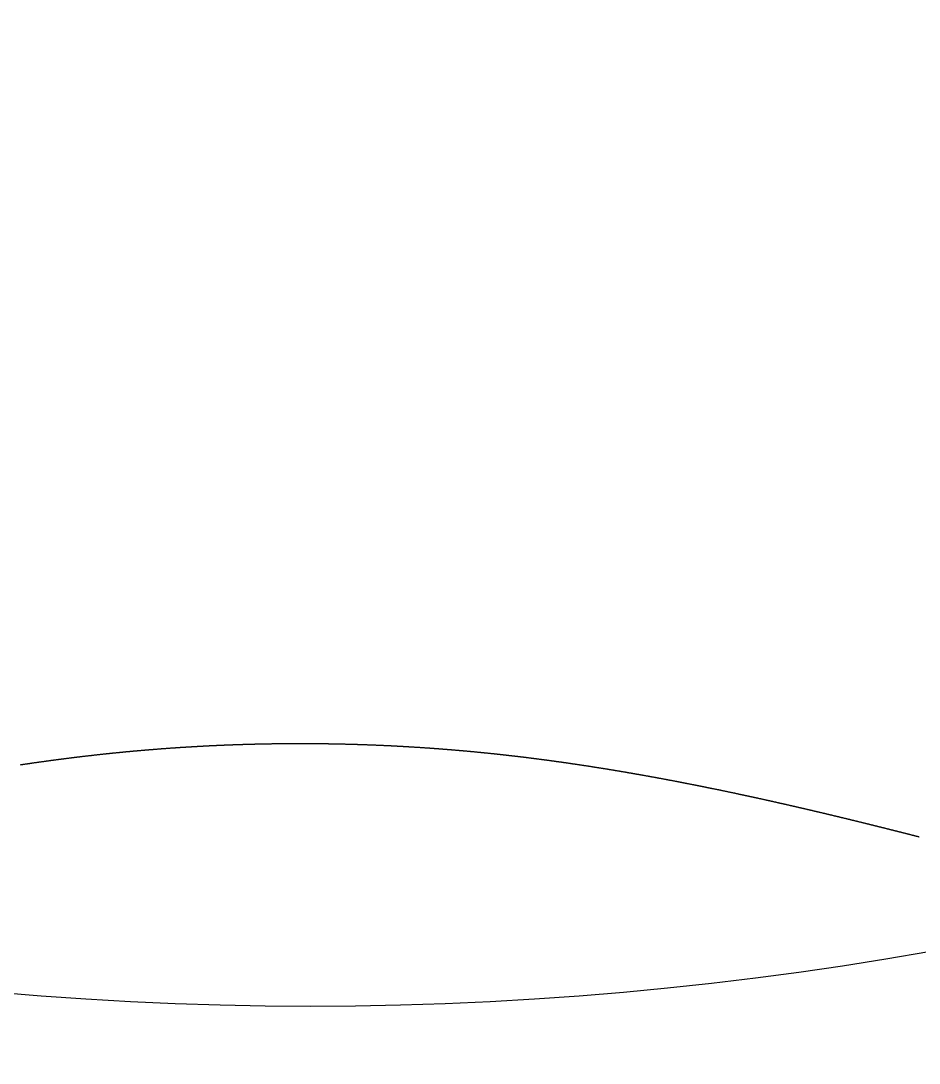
# Model space of a CAD drawing. Header units: millimetres. Extents: x 88 to 97873, y 32 to 55088.
# Drawn here: x 48349.36 to 48352.294, y 4949.045 to 4952.45 of the extents above; entities that cross this region are included whole.
import ezdxf

# ---------------------------------------------------------------- set-up
doc = ezdxf.new("R2010")
doc.units = ezdxf.units.MM
doc.header["$LTSCALE"] = 0.3

msp = doc.modelspace()

# ---------------------------------------------------------------- linework, layer by layer
msp.add_lwpolyline([(48349.3592, 4950.0201), (48349.3606, 4950.0203), (48349.362, 4950.0205), (48349.3634, 4950.0207), (48349.3648, 4950.0209), (48349.3662, 4950.0211), (48349.3676, 4950.0213), (48349.369, 4950.0215), (48349.3704, 4950.0217), (48349.3719, 4950.022), (48349.3733, 4950.0222), (48349.3747, 4950.0224), (48349.3761, 4950.0226), (48349.3775, 4950.0228), (48349.3789, 4950.023), (48349.3803, 4950.0232), (48349.3817, 4950.0234), (48349.3831, 4950.0236), (48349.3845, 4950.0238), (48349.3859, 4950.024), (48349.3873, 4950.0242), (48349.3887, 4950.0244), (48349.3901, 4950.0246), (48349.3915, 4950.0248), (48349.3929, 4950.025), (48349.3944, 4950.0253), (48349.3958, 4950.0255), (48349.3972, 4950.0257), (48349.3986, 4950.0259), (48349.4, 4950.0261), (48349.4014, 4950.0263), (48349.4028, 4950.0265), (48349.4042, 4950.0267), (48349.4056, 4950.0269), (48349.407, 4950.0271), (48349.4084, 4950.0273), (48349.4098, 4950.0275), (48349.4112, 4950.0277), (48349.4126, 4950.0279), (48349.414, 4950.0281), (48349.4155, 4950.0283), (48349.4169, 4950.0285), (48349.4183, 4950.0287), (48349.4197, 4950.0289), (48349.4211, 4950.0291), (48349.4225, 4950.0293), (48349.4239, 4950.0295), (48349.4253, 4950.0297), (48349.4267, 4950.0299), (48349.4281, 4950.0301), (48349.4295, 4950.0303), (48349.4309, 4950.0305), (48349.4323, 4950.0307), (48349.4338, 4950.0308), (48349.4352, 4950.031), (48349.4366, 4950.0312), (48349.438, 4950.0314), (48349.4394, 4950.0316), (48349.4408, 4950.0318), (48349.4422, 4950.032), (48349.4436, 4950.0322), (48349.445, 4950.0324), (48349.4464, 4950.0326), (48349.4478, 4950.0328), (48349.4492, 4950.033), (48349.4506, 4950.0332), (48349.4521, 4950.0334), (48349.4535, 4950.0336), (48349.4549, 4950.0337), (48349.4563, 4950.0339), (48349.4577, 4950.0341), (48349.4591, 4950.0343), (48349.4605, 4950.0345), (48349.4619, 4950.0347), (48349.4633, 4950.0349), (48349.4647, 4950.0351), (48349.4661, 4950.0353), (48349.4675, 4950.0355), (48349.4689, 4950.0356), (48349.4704, 4950.0358), (48349.4718, 4950.036), (48349.4732, 4950.0362), (48349.4746, 4950.0364), (48349.476, 4950.0366), (48349.4774, 4950.0368), (48349.4788, 4950.037), (48349.4802, 4950.0371), (48349.4816, 4950.0373), (48349.483, 4950.0375), (48349.4844, 4950.0377), (48349.4858, 4950.0379), (48349.4873, 4950.0381), (48349.4887, 4950.0382), (48349.4901, 4950.0384), (48349.4915, 4950.0386), (48349.4929, 4950.0388), (48349.4943, 4950.039), (48349.4957, 4950.0392), (48349.4971, 4950.0393), (48349.4985, 4950.0395), (48349.4999, 4950.0397), (48349.5013, 4950.0399), (48349.5027, 4950.0401), (48349.5042, 4950.0402), (48349.5056, 4950.0404), (48349.507, 4950.0406), (48349.5084, 4950.0408), (48349.5098, 4950.041), (48349.5112, 4950.0411), (48349.5126, 4950.0413), (48349.514, 4950.0415), (48349.5154, 4950.0417), (48349.5168, 4950.0419), (48349.5182, 4950.042), (48349.5196, 4950.0422), (48349.5211, 4950.0424), (48349.5225, 4950.0426), (48349.5239, 4950.0427), (48349.5253, 4950.0429), (48349.5267, 4950.0431), (48349.5281, 4950.0433), (48349.5295, 4950.0434), (48349.5309, 4950.0436), (48349.5323, 4950.0438), (48349.5337, 4950.044), (48349.5351, 4950.0441), (48349.5365, 4950.0443), (48349.538, 4950.0445), (48349.5394, 4950.0447), (48349.5408, 4950.0448), (48349.5422, 4950.045), (48349.5436, 4950.0452), (48349.545, 4950.0453), (48349.5464, 4950.0455), (48349.5478, 4950.0457), (48349.5492, 4950.0459), (48349.5506, 4950.046), (48349.552, 4950.0462), (48349.5534, 4950.0464), (48349.5549, 4950.0465), (48349.5563, 4950.0467), (48349.5577, 4950.0469), (48349.5591, 4950.047), (48349.5605, 4950.0472), (48349.5619, 4950.0474), (48349.5633, 4950.0475), (48349.5647, 4950.0477), (48349.5661, 4950.0479), (48349.5675, 4950.048), (48349.5689, 4950.0482), (48349.5704, 4950.0484), (48349.5718, 4950.0485), (48349.5732, 4950.0487), (48349.5746, 4950.0489), (48349.576, 4950.049), (48349.5774, 4950.0492), (48349.5788, 4950.0494), (48349.5802, 4950.0495), (48349.5816, 4950.0497), (48349.583, 4950.0498), (48349.5844, 4950.05), (48349.5858, 4950.0502), (48349.5873, 4950.0503), (48349.5887, 4950.0505), (48349.5901, 4950.0506), (48349.5915, 4950.0508), (48349.5929, 4950.051), (48349.5943, 4950.0511), (48349.5957, 4950.0513), (48349.5971, 4950.0514), (48349.5985, 4950.0516), (48349.5999, 4950.0518), (48349.6013, 4950.0519), (48349.6028, 4950.0521), (48349.6042, 4950.0522), (48349.6056, 4950.0524), (48349.607, 4950.0525), (48349.6084, 4950.0527), (48349.6098, 4950.0529), (48349.6112, 4950.053), (48349.6126, 4950.0532), (48349.614, 4950.0533), (48349.6154, 4950.0535), (48349.6168, 4950.0536), (48349.6182, 4950.0538), (48349.6197, 4950.0539), (48349.6211, 4950.0541), (48349.6225, 4950.0542), (48349.6239, 4950.0544), (48349.6253, 4950.0546), (48349.6267, 4950.0547), (48349.6281, 4950.0549), (48349.6295, 4950.055), (48349.6309, 4950.0552), (48349.6323, 4950.0553), (48349.6337, 4950.0555), (48349.6352, 4950.0556), (48349.6366, 4950.0558), (48349.638, 4950.0559), (48349.6394, 4950.0561), (48349.6408, 4950.0562), (48349.6422, 4950.0564), (48349.6436, 4950.0565), (48349.645, 4950.0567), (48349.6464, 4950.0568), (48349.6478, 4950.0569), (48349.6492, 4950.0571), (48349.6506, 4950.0572), (48349.6521, 4950.0574), (48349.6535, 4950.0575), (48349.6549, 4950.0577), (48349.6563, 4950.0578), (48349.6577, 4950.058), (48349.6591, 4950.0581), (48349.6605, 4950.0583), (48349.6619, 4950.0584), (48349.6633, 4950.0585), (48349.6647, 4950.0587), (48349.6661, 4950.0588), (48349.6676, 4950.059), (48349.669, 4950.0591), (48349.6704, 4950.0593), (48349.6718, 4950.0594), (48349.6732, 4950.0595), (48349.6746, 4950.0597), (48349.676, 4950.0598), (48349.6774, 4950.06), (48349.6788, 4950.0601), (48349.6802, 4950.0602), (48349.6816, 4950.0604), (48349.683, 4950.0605), (48349.6845, 4950.0607), (48349.6859, 4950.0608), (48349.6873, 4950.0609), (48349.6887, 4950.0611), (48349.6901, 4950.0612), (48349.6915, 4950.0613), (48349.6929, 4950.0615), (48349.6943, 4950.0616), (48349.6957, 4950.0617), (48349.6971, 4950.0619), (48349.6985, 4950.062), (48349.6999, 4950.0622), (48349.7014, 4950.0623), (48349.7028, 4950.0624), (48349.7042, 4950.0626), (48349.7056, 4950.0627), (48349.707, 4950.0628), (48349.7084, 4950.063), (48349.7098, 4950.0631), (48349.7112, 4950.0632), (48349.7126, 4950.0633), (48349.714, 4950.0635), (48349.7154, 4950.0636), (48349.7169, 4950.0637), (48349.7183, 4950.0639), (48349.7197, 4950.064), (48349.7211, 4950.0641), (48349.7225, 4950.0643), (48349.7239, 4950.0644), (48349.7253, 4950.0645), (48349.7267, 4950.0646), (48349.7281, 4950.0648), (48349.7295, 4950.0649), (48349.7309, 4950.065), (48349.7323, 4950.0652), (48349.7338, 4950.0653), (48349.7352, 4950.0654), (48349.7366, 4950.0655), (48349.738, 4950.0657), (48349.7394, 4950.0658), (48349.7408, 4950.0659), (48349.7422, 4950.066), (48349.7436, 4950.0662), (48349.745, 4950.0663), (48349.7464, 4950.0664), (48349.7478, 4950.0665), (48349.7493, 4950.0667), (48349.7507, 4950.0668), (48349.7521, 4950.0669), (48349.7535, 4950.067), (48349.7549, 4950.0671), (48349.7563, 4950.0673), (48349.7577, 4950.0674), (48349.7591, 4950.0675), (48349.7605, 4950.0676), (48349.7619, 4950.0678), (48349.7633, 4950.0679), (48349.7647, 4950.068), (48349.7662, 4950.0681), (48349.7676, 4950.0682), (48349.769, 4950.0683), (48349.7704, 4950.0685), (48349.7718, 4950.0686), (48349.7732, 4950.0687), (48349.7746, 4950.0688), (48349.776, 4950.0689), (48349.7774, 4950.0691), (48349.7788, 4950.0692), (48349.7802, 4950.0693), (48349.7817, 4950.0694), (48349.7831, 4950.0695), (48349.7845, 4950.0696), (48349.7859, 4950.0697), (48349.7873, 4950.0699), (48349.7887, 4950.07), (48349.7901, 4950.0701), (48349.7915, 4950.0702), (48349.7929, 4950.0703), (48349.7943, 4950.0704), (48349.7957, 4950.0705), (48349.7971, 4950.0706), (48349.7986, 4950.0708), (48349.8, 4950.0709), (48349.8014, 4950.071), (48349.8028, 4950.0711), (48349.8042, 4950.0712), (48349.8056, 4950.0713), (48349.807, 4950.0714), (48349.8084, 4950.0715), (48349.8098, 4950.0716), (48349.8112, 4950.0717), (48349.8126, 4950.0719), (48349.8141, 4950.072), (48349.8155, 4950.0721), (48349.8169, 4950.0722), (48349.8183, 4950.0723), (48349.8197, 4950.0724), (48349.8211, 4950.0725), (48349.8225, 4950.0726), (48349.8239, 4950.0727), (48349.8253, 4950.0728), (48349.8267, 4950.0729), (48349.8281, 4950.073), (48349.8295, 4950.0731), (48349.831, 4950.0732), (48349.8324, 4950.0733), (48349.8338, 4950.0734), (48349.8352, 4950.0735), (48349.8366, 4950.0736), (48349.838, 4950.0737), (48349.8394, 4950.0738), (48349.8408, 4950.074), (48349.8422, 4950.0741), (48349.8436, 4950.0742), (48349.845, 4950.0743), (48349.8465, 4950.0744), (48349.8479, 4950.0745), (48349.8493, 4950.0746), (48349.8507, 4950.0747), (48349.8521, 4950.0748), (48349.8535, 4950.0749), (48349.8549, 4950.0749), (48349.8563, 4950.075), (48349.8577, 4950.0751), (48349.8591, 4950.0752), (48349.8605, 4950.0753), (48349.8619, 4950.0754), (48349.8634, 4950.0755), (48349.8648, 4950.0756), (48349.8662, 4950.0757), (48349.8676, 4950.0758), (48349.869, 4950.0759), (48349.8704, 4950.076), (48349.8718, 4950.0761), (48349.8732, 4950.0762), (48349.8746, 4950.0763), (48349.876, 4950.0764), (48349.8774, 4950.0765), (48349.8788, 4950.0766), (48349.8803, 4950.0767), (48349.8817, 4950.0768), (48349.8831, 4950.0768), (48349.8845, 4950.0769), (48349.8859, 4950.077), (48349.8873, 4950.0771), (48349.8887, 4950.0772), (48349.8901, 4950.0773), (48349.8915, 4950.0774), (48349.8929, 4950.0775), (48349.8943, 4950.0776), (48349.8958, 4950.0777), (48349.8972, 4950.0777), (48349.8986, 4950.0778), (48349.9, 4950.0779), (48349.9014, 4950.078), (48349.9028, 4950.0781), (48349.9042, 4950.0782), (48349.9056, 4950.0783), (48349.907, 4950.0784), (48349.9084, 4950.0784), (48349.9098, 4950.0785), (48349.9112, 4950.0786), (48349.9127, 4950.0787), (48349.9141, 4950.0788), (48349.9155, 4950.0789), (48349.9169, 4950.0789), (48349.9183, 4950.079), (48349.9197, 4950.0791), (48349.9211, 4950.0792), (48349.9225, 4950.0793), (48349.9239, 4950.0794), (48349.9253, 4950.0794), (48349.9267, 4950.0795), (48349.9282, 4950.0796), (48349.9296, 4950.0797), (48349.931, 4950.0798), (48349.9324, 4950.0798), (48349.9338, 4950.0799), (48349.9352, 4950.08), (48349.9366, 4950.0801), (48349.938, 4950.0802), (48349.9394, 4950.0802), (48349.9408, 4950.0803), (48349.9422, 4950.0804), (48349.9436, 4950.0805), (48349.9451, 4950.0805), (48349.9465, 4950.0806), (48349.9479, 4950.0807), (48349.9493, 4950.0808), (48349.9507, 4950.0809), (48349.9521, 4950.0809), (48349.9535, 4950.081), (48349.9549, 4950.0811), (48349.9563, 4950.0812), (48349.9577, 4950.0812), (48349.9591, 4950.0813), (48349.9606, 4950.0814), (48349.962, 4950.0814), (48349.9634, 4950.0815), (48349.9648, 4950.0816), (48349.9662, 4950.0817), (48349.9676, 4950.0817), (48349.969, 4950.0818), (48349.9704, 4950.0819), (48349.9718, 4950.082), (48349.9732, 4950.082), (48349.9746, 4950.0821), (48349.976, 4950.0822), (48349.9775, 4950.0822), (48349.9789, 4950.0823), (48349.9803, 4950.0824), (48349.9817, 4950.0824), (48349.9831, 4950.0825), (48349.9845, 4950.0826), (48349.9859, 4950.0826), (48349.9873, 4950.0827), (48349.9887, 4950.0828), (48349.9901, 4950.0828), (48349.9915, 4950.0829), (48349.993, 4950.083), (48349.9944, 4950.083), (48349.9958, 4950.0831), (48349.9972, 4950.0832), (48349.9986, 4950.0832), (48350, 4950.0833), (48350.0014, 4950.0834), (48350.0028, 4950.0834), (48350.0042, 4950.0835), (48350.0056, 4950.0835), (48350.007, 4950.0836), (48350.0084, 4950.0837), (48350.0099, 4950.0837), (48350.0113, 4950.0838), (48350.0127, 4950.0839), (48350.0141, 4950.0839), (48350.0155, 4950.084), (48350.0169, 4950.084), (48350.0183, 4950.0841), (48350.0197, 4950.0842), (48350.0211, 4950.0842), (48350.0225, 4950.0843), (48350.0239, 4950.0843), (48350.0254, 4950.0844), (48350.0268, 4950.0845), (48350.0282, 4950.0845), (48350.0296, 4950.0846), (48350.031, 4950.0846), (48350.0324, 4950.0847), (48350.0338, 4950.0847), (48350.0352, 4950.0848), (48350.0366, 4950.0848), (48350.038, 4950.0849), (48350.0394, 4950.085), (48350.0408, 4950.085), (48350.0423, 4950.0851), (48350.0437, 4950.0851), (48350.0451, 4950.0852), (48350.0465, 4950.0852), (48350.0479, 4950.0853), (48350.0493, 4950.0853), (48350.0507, 4950.0854), (48350.0521, 4950.0854), (48350.0535, 4950.0855), (48350.0549, 4950.0855), (48350.0563, 4950.0856), (48350.0577, 4950.0856), (48350.0592, 4950.0857), (48350.0606, 4950.0857), (48350.062, 4950.0858), (48350.0634, 4950.0858), (48350.0648, 4950.0859), (48350.0662, 4950.0859), (48350.0676, 4950.086), (48350.069, 4950.086), (48350.0704, 4950.0861), (48350.0718, 4950.0861), (48350.0732, 4950.0862), (48350.0747, 4950.0862), (48350.0761, 4950.0863), (48350.0775, 4950.0863), (48350.0789, 4950.0864), (48350.0803, 4950.0864), (48350.0817, 4950.0864), (48350.0831, 4950.0865), (48350.0845, 4950.0865), (48350.0859, 4950.0866), (48350.0873, 4950.0866), (48350.0887, 4950.0867), (48350.0901, 4950.0867), (48350.0916, 4950.0868), (48350.093, 4950.0868), (48350.0944, 4950.0868), (48350.0958, 4950.0869), (48350.0972, 4950.0869), (48350.0986, 4950.087), (48350.1, 4950.087), (48350.1014, 4950.087), (48350.1028, 4950.0871), (48350.1042, 4950.0871), (48350.1056, 4950.0872), (48350.1071, 4950.0872), (48350.1085, 4950.0872), (48350.1099, 4950.0873), (48350.1113, 4950.0873), (48350.1127, 4950.0874), (48350.1141, 4950.0874), (48350.1155, 4950.0874), (48350.1169, 4950.0875), (48350.1183, 4950.0875), (48350.1197, 4950.0875), (48350.1211, 4950.0876), (48350.1225, 4950.0876), (48350.124, 4950.0876), (48350.1254, 4950.0877), (48350.1268, 4950.0877), (48350.1282, 4950.0877), (48350.1296, 4950.0878), (48350.131, 4950.0878), (48350.1324, 4950.0878), (48350.1338, 4950.0879), (48350.1352, 4950.0879), (48350.1366, 4950.0879), (48350.138, 4950.088), (48350.1395, 4950.088), (48350.1409, 4950.088), (48350.1423, 4950.0881), (48350.1437, 4950.0881), (48350.1451, 4950.0881), (48350.1465, 4950.0882), (48350.1479, 4950.0882), (48350.1493, 4950.0882), (48350.1507, 4950.0882), (48350.1521, 4950.0883), (48350.1535, 4950.0883), (48350.1549, 4950.0883), (48350.1564, 4950.0884), (48350.1578, 4950.0884), (48350.1592, 4950.0884), (48350.1606, 4950.0884), (48350.162, 4950.0885), (48350.1634, 4950.0885), (48350.1648, 4950.0885), (48350.1662, 4950.0885), (48350.1676, 4950.0886), (48350.169, 4950.0886), (48350.1704, 4950.0886), (48350.1719, 4950.0886), (48350.1733, 4950.0887), (48350.1747, 4950.0887), (48350.1761, 4950.0887), (48350.1775, 4950.0887), (48350.1789, 4950.0887), (48350.1803, 4950.0888), (48350.1817, 4950.0888), (48350.1831, 4950.0888), (48350.1845, 4950.0888), (48350.1859, 4950.0889), (48350.1873, 4950.0889), (48350.1888, 4950.0889), (48350.1902, 4950.0889), (48350.1916, 4950.0889), (48350.193, 4950.0889), (48350.1944, 4950.089), (48350.1958, 4950.089), (48350.1972, 4950.089), (48350.1986, 4950.089), (48350.2, 4950.089), (48350.2014, 4950.0891), (48350.2028, 4950.0891), (48350.2042, 4950.0891), (48350.2057, 4950.0891), (48350.2071, 4950.0891), (48350.2085, 4950.0891), (48350.2099, 4950.0891), (48350.2113, 4950.0892), (48350.2127, 4950.0892), (48350.2141, 4950.0892), (48350.2155, 4950.0892), (48350.2169, 4950.0892), (48350.2183, 4950.0892), (48350.2197, 4950.0892), (48350.2212, 4950.0893), (48350.2226, 4950.0893), (48350.224, 4950.0893), (48350.2254, 4950.0893), (48350.2268, 4950.0893), (48350.2282, 4950.0893), (48350.2296, 4950.0893), (48350.231, 4950.0893), (48350.2324, 4950.0893), (48350.2338, 4950.0893), (48350.2352, 4950.0894), (48350.2366, 4950.0894), (48350.2381, 4950.0894), (48350.2395, 4950.0894), (48350.2409, 4950.0894), (48350.2423, 4950.0894), (48350.2437, 4950.0894), (48350.2451, 4950.0894), (48350.2465, 4950.0894), (48350.2479, 4950.0894), (48350.2493, 4950.0894), (48350.2507, 4950.0894), (48350.2521, 4950.0894), (48350.2536, 4950.0894), (48350.255, 4950.0894), (48350.2564, 4950.0894), (48350.2578, 4950.0895), (48350.2592, 4950.0895), (48350.2606, 4950.0895), (48350.262, 4950.0895), (48350.2634, 4950.0895), (48350.2648, 4950.0895), (48350.2662, 4950.0895), (48350.2676, 4950.0895), (48350.269, 4950.0895), (48350.2705, 4950.0895), (48350.2719, 4950.0895), (48350.2733, 4950.0895), (48350.2747, 4950.0895), (48350.2761, 4950.0895), (48350.2775, 4950.0895), (48350.2789, 4950.0895), (48350.2803, 4950.0895), (48350.2817, 4950.0895), (48350.2831, 4950.0895), (48350.2845, 4950.0895), (48350.286, 4950.0895), (48350.2874, 4950.0894), (48350.2888, 4950.0894), (48350.2902, 4950.0894), (48350.2916, 4950.0894), (48350.293, 4950.0894), (48350.2944, 4950.0894), (48350.2958, 4950.0894), (48350.2972, 4950.0894), (48350.2986, 4950.0894), (48350.3, 4950.0894), (48350.3014, 4950.0894), (48350.3029, 4950.0894), (48350.3043, 4950.0894), (48350.3057, 4950.0894), (48350.3071, 4950.0894), (48350.3085, 4950.0894), (48350.3099, 4950.0893), (48350.3113, 4950.0893), (48350.3127, 4950.0893), (48350.3141, 4950.0893), (48350.3155, 4950.0893), (48350.3169, 4950.0893), (48350.3184, 4950.0893), (48350.3198, 4950.0893), (48350.3212, 4950.0893), (48350.3226, 4950.0893), (48350.324, 4950.0892), (48350.3254, 4950.0892), (48350.3268, 4950.0892), (48350.3282, 4950.0892), (48350.3296, 4950.0892), (48350.331, 4950.0892), (48350.3324, 4950.0892), (48350.3338, 4950.0891), (48350.3353, 4950.0891), (48350.3367, 4950.0891), (48350.3381, 4950.0891), (48350.3395, 4950.0891), (48350.3409, 4950.0891), (48350.3423, 4950.0891), (48350.3437, 4950.089), (48350.3451, 4950.089), (48350.3465, 4950.089), (48350.3479, 4950.089), (48350.3493, 4950.089), (48350.3508, 4950.0889), (48350.3522, 4950.0889), (48350.3536, 4950.0889), (48350.355, 4950.0889), (48350.3564, 4950.0889), (48350.3578, 4950.0889), (48350.3592, 4950.0888), (48350.3606, 4950.0888), (48350.362, 4950.0888), (48350.3634, 4950.0888), (48350.3648, 4950.0887), (48350.3662, 4950.0887), (48350.3677, 4950.0887), (48350.3691, 4950.0887), (48350.3705, 4950.0887), (48350.3719, 4950.0886), (48350.3733, 4950.0886), (48350.3747, 4950.0886), (48350.3761, 4950.0886), (48350.3775, 4950.0885), (48350.3789, 4950.0885), (48350.3803, 4950.0885), (48350.3817, 4950.0885), (48350.3831, 4950.0884), (48350.3846, 4950.0884), (48350.386, 4950.0884), (48350.3874, 4950.0884), (48350.3888, 4950.0883), (48350.3902, 4950.0883), (48350.3916, 4950.0883), (48350.393, 4950.0882), (48350.3944, 4950.0882), (48350.3958, 4950.0882), (48350.3972, 4950.0882), (48350.3986, 4950.0881), (48350.4001, 4950.0881), (48350.4015, 4950.0881), (48350.4029, 4950.088), (48350.4043, 4950.088), (48350.4057, 4950.088), (48350.4071, 4950.0879), (48350.4085, 4950.0879), (48350.4099, 4950.0879), (48350.4113, 4950.0878), (48350.4127, 4950.0878), (48350.4141, 4950.0878), (48350.4155, 4950.0877), (48350.417, 4950.0877), (48350.4184, 4950.0877), (48350.4198, 4950.0876), (48350.4212, 4950.0876), (48350.4226, 4950.0876), (48350.424, 4950.0875), (48350.4254, 4950.0875), (48350.4268, 4950.0875), (48350.4282, 4950.0874), (48350.4296, 4950.0874), (48350.431, 4950.0874), (48350.4325, 4950.0873), (48350.4339, 4950.0873), (48350.4353, 4950.0872), (48350.4367, 4950.0872), (48350.4381, 4950.0872), (48350.4395, 4950.0871), (48350.4409, 4950.0871), (48350.4423, 4950.087), (48350.4437, 4950.087), (48350.4451, 4950.087), (48350.4465, 4950.0869), (48350.4479, 4950.0869), (48350.4494, 4950.0868), (48350.4508, 4950.0868), (48350.4522, 4950.0868), (48350.4536, 4950.0867), (48350.455, 4950.0867), (48350.4564, 4950.0866), (48350.4578, 4950.0866), (48350.4592, 4950.0865), (48350.4606, 4950.0865), (48350.462, 4950.0864), (48350.4634, 4950.0864), (48350.4649, 4950.0864), (48350.4663, 4950.0863), (48350.4677, 4950.0863), (48350.4691, 4950.0862), (48350.4705, 4950.0862), (48350.4719, 4950.0861), (48350.4733, 4950.0861), (48350.4747, 4950.086), (48350.4761, 4950.086), (48350.4775, 4950.0859), (48350.4789, 4950.0859), (48350.4803, 4950.0858), (48350.4818, 4950.0858), (48350.4832, 4950.0857), (48350.4846, 4950.0857), (48350.486, 4950.0856), (48350.4874, 4950.0856), (48350.4888, 4950.0855), (48350.4902, 4950.0855), (48350.4916, 4950.0854), (48350.493, 4950.0854), (48350.4944, 4950.0853), (48350.4958, 4950.0853), (48350.4973, 4950.0852), (48350.4987, 4950.0852), (48350.5001, 4950.0851), (48350.5015, 4950.0851), (48350.5029, 4950.085), (48350.5043, 4950.085), (48350.5057, 4950.0849), (48350.5071, 4950.0848), (48350.5085, 4950.0848), (48350.5099, 4950.0847), (48350.5113, 4950.0847), (48350.5127, 4950.0846), (48350.5142, 4950.0846), (48350.5156, 4950.0845), (48350.517, 4950.0845), (48350.5184, 4950.0844), (48350.5198, 4950.0843), (48350.5212, 4950.0843), (48350.5226, 4950.0842), (48350.524, 4950.0842), (48350.5254, 4950.0841), (48350.5268, 4950.084), (48350.5282, 4950.084), (48350.5297, 4950.0839), (48350.5311, 4950.0839), (48350.5325, 4950.0838), (48350.5339, 4950.0837), (48350.5353, 4950.0837), (48350.5367, 4950.0836), (48350.5381, 4950.0835), (48350.5395, 4950.0835), (48350.5409, 4950.0834), (48350.5423, 4950.0834), (48350.5437, 4950.0833), (48350.5451, 4950.0832), (48350.5466, 4950.0832), (48350.548, 4950.0831), (48350.5494, 4950.083), (48350.5508, 4950.083), (48350.5522, 4950.0829), (48350.5536, 4950.0828), (48350.555, 4950.0828), (48350.5564, 4950.0827), (48350.5578, 4950.0826), (48350.5592, 4950.0826), (48350.5606, 4950.0825), (48350.562, 4950.0824), (48350.5635, 4950.0824), (48350.5649, 4950.0823), (48350.5663, 4950.0822), (48350.5677, 4950.0822), (48350.5691, 4950.0821), (48350.5705, 4950.082), (48350.5719, 4950.082), (48350.5733, 4950.0819), (48350.5747, 4950.0818), (48350.5761, 4950.0817), (48350.5775, 4950.0817), (48350.579, 4950.0816), (48350.5804, 4950.0815), (48350.5818, 4950.0814), (48350.5832, 4950.0814), (48350.5846, 4950.0813), (48350.586, 4950.0812), (48350.5874, 4950.0812), (48350.5888, 4950.0811), (48350.5902, 4950.081), (48350.5916, 4950.0809), (48350.593, 4950.0809), (48350.5944, 4950.0808), (48350.5959, 4950.0807), (48350.5973, 4950.0806), (48350.5987, 4950.0805), (48350.6001, 4950.0805), (48350.6015, 4950.0804), (48350.6029, 4950.0803), (48350.6043, 4950.0802), (48350.6057, 4950.0802), (48350.6071, 4950.0801), (48350.6085, 4950.08), (48350.6099, 4950.0799), (48350.6114, 4950.0798), (48350.6128, 4950.0798), (48350.6142, 4950.0797), (48350.6156, 4950.0796), (48350.617, 4950.0795), (48350.6184, 4950.0794), (48350.6198, 4950.0794), (48350.6212, 4950.0793), (48350.6226, 4950.0792), (48350.624, 4950.0791), (48350.6254, 4950.079), (48350.6268, 4950.0789), (48350.6283, 4950.0789), (48350.6297, 4950.0788), (48350.6311, 4950.0787), (48350.6325, 4950.0786), (48350.6339, 4950.0785), (48350.6353, 4950.0784), (48350.6367, 4950.0784), (48350.6381, 4950.0783), (48350.6395, 4950.0782), (48350.6409, 4950.0781), (48350.6423, 4950.078), (48350.6438, 4950.0779), (48350.6452, 4950.0778), (48350.6466, 4950.0777), (48350.648, 4950.0777), (48350.6494, 4950.0776), (48350.6508, 4950.0775), (48350.6522, 4950.0774), (48350.6536, 4950.0773), (48350.655, 4950.0772), (48350.6564, 4950.0771), (48350.6578, 4950.077), (48350.6592, 4950.0769), (48350.6607, 4950.0768), (48350.6621, 4950.0768), (48350.6635, 4950.0767), (48350.6649, 4950.0766), (48350.6663, 4950.0765), (48350.6677, 4950.0764), (48350.6691, 4950.0763), (48350.6705, 4950.0762), (48350.6719, 4950.0761), (48350.6733, 4950.076), (48350.6747, 4950.0759), (48350.6762, 4950.0758), (48350.6776, 4950.0757), (48350.679, 4950.0756), (48350.6804, 4950.0755), (48350.6818, 4950.0754), (48350.6832, 4950.0753), (48350.6846, 4950.0752), (48350.686, 4950.0751), (48350.6874, 4950.075), (48350.6888, 4950.0749), (48350.6902, 4950.0749), (48350.6916, 4950.0748), (48350.6931, 4950.0747), (48350.6945, 4950.0746), (48350.6959, 4950.0745), (48350.6973, 4950.0744), (48350.6987, 4950.0743), (48350.7001, 4950.0742), (48350.7015, 4950.0741), (48350.7029, 4950.074), (48350.7043, 4950.0738), (48350.7057, 4950.0737), (48350.7071, 4950.0736), (48350.7085, 4950.0735), (48350.71, 4950.0734), (48350.7114, 4950.0733), (48350.7128, 4950.0732), (48350.7142, 4950.0731), (48350.7156, 4950.073), (48350.717, 4950.0729), (48350.7184, 4950.0728), (48350.7198, 4950.0727), (48350.7212, 4950.0726), (48350.7226, 4950.0725), (48350.724, 4950.0724), (48350.7255, 4950.0723), (48350.7269, 4950.0722), (48350.7283, 4950.0721), (48350.7297, 4950.072), (48350.7311, 4950.0719), (48350.7325, 4950.0717), (48350.7339, 4950.0716), (48350.7353, 4950.0715), (48350.7367, 4950.0714), (48350.7381, 4950.0713), (48350.7395, 4950.0712), (48350.7409, 4950.0711), (48350.7424, 4950.071), (48350.7438, 4950.0709), (48350.7452, 4950.0708), (48350.7466, 4950.0706), (48350.748, 4950.0705), (48350.7494, 4950.0704), (48350.7508, 4950.0703), (48350.7522, 4950.0702), (48350.7536, 4950.0701), (48350.755, 4950.07), (48350.7564, 4950.0699), (48350.7579, 4950.0697), (48350.7593, 4950.0696), (48350.7607, 4950.0695), (48350.7621, 4950.0694), (48350.7635, 4950.0693), (48350.7649, 4950.0692), (48350.7663, 4950.0691), (48350.7677, 4950.0689), (48350.7691, 4950.0688), (48350.7705, 4950.0687), (48350.7719, 4950.0686), (48350.7733, 4950.0685), (48350.7748, 4950.0683), (48350.7762, 4950.0682), (48350.7776, 4950.0681), (48350.779, 4950.068), (48350.7804, 4950.0679), (48350.7818, 4950.0678), (48350.7832, 4950.0676), (48350.7846, 4950.0675), (48350.786, 4950.0674), (48350.7874, 4950.0673), (48350.7888, 4950.0671), (48350.7903, 4950.067), (48350.7917, 4950.0669), (48350.7931, 4950.0668), (48350.7945, 4950.0667), (48350.7959, 4950.0665), (48350.7973, 4950.0664), (48350.7987, 4950.0663), (48350.8001, 4950.0662), (48350.8015, 4950.066), (48350.8029, 4950.0659), (48350.8043, 4950.0658), (48350.8057, 4950.0657), (48350.8072, 4950.0655), (48350.8086, 4950.0654), (48350.81, 4950.0653), (48350.8114, 4950.0652), (48350.8128, 4950.065), (48350.8142, 4950.0649), (48350.8156, 4950.0648), (48350.817, 4950.0646), (48350.8184, 4950.0645), (48350.8198, 4950.0644), (48350.8212, 4950.0643), (48350.8227, 4950.0641), (48350.8241, 4950.064), (48350.8255, 4950.0639), (48350.8269, 4950.0637), (48350.8283, 4950.0636), (48350.8297, 4950.0635), (48350.8311, 4950.0633), (48350.8325, 4950.0632), (48350.8339, 4950.0631), (48350.8353, 4950.063), (48350.8367, 4950.0628), (48350.8381, 4950.0627), (48350.8396, 4950.0626), (48350.841, 4950.0624), (48350.8424, 4950.0623), (48350.8438, 4950.0622), (48350.8452, 4950.062), (48350.8466, 4950.0619), (48350.848, 4950.0617), (48350.8494, 4950.0616), (48350.8508, 4950.0615), (48350.8522, 4950.0613), (48350.8536, 4950.0612), (48350.8551, 4950.0611), (48350.8565, 4950.0609), (48350.8579, 4950.0608), (48350.8593, 4950.0607), (48350.8607, 4950.0605), (48350.8621, 4950.0604), (48350.8635, 4950.0602), (48350.8649, 4950.0601), (48350.8663, 4950.06), (48350.8677, 4950.0598), (48350.8691, 4950.0597), (48350.8705, 4950.0595), (48350.872, 4950.0594), (48350.8734, 4950.0593), (48350.8748, 4950.0591), (48350.8762, 4950.059), (48350.8776, 4950.0588), (48350.879, 4950.0587), (48350.8804, 4950.0585), (48350.8818, 4950.0584), (48350.8832, 4950.0583), (48350.8846, 4950.0581), (48350.886, 4950.058), (48350.8874, 4950.0578), (48350.8889, 4950.0577), (48350.8903, 4950.0575), (48350.8917, 4950.0574), (48350.8931, 4950.0572), (48350.8945, 4950.0571), (48350.8959, 4950.0569), (48350.8973, 4950.0568), (48350.8987, 4950.0567), (48350.9001, 4950.0565), (48350.9015, 4950.0564), (48350.9029, 4950.0562), (48350.9044, 4950.0561), (48350.9058, 4950.0559), (48350.9072, 4950.0558), (48350.9086, 4950.0556), (48350.91, 4950.0555), (48350.9114, 4950.0553), (48350.9128, 4950.0552), (48350.9142, 4950.055), (48350.9156, 4950.0549), (48350.917, 4950.0547), (48350.9184, 4950.0546), (48350.9198, 4950.0544), (48350.9213, 4950.0542), (48350.9227, 4950.0541), (48350.9241, 4950.0539), (48350.9255, 4950.0538), (48350.9269, 4950.0536), (48350.9283, 4950.0535), (48350.9297, 4950.0533), (48350.9311, 4950.0532), (48350.9325, 4950.053), (48350.9339, 4950.0529), (48350.9353, 4950.0527), (48350.9368, 4950.0525), (48350.9382, 4950.0524), (48350.9396, 4950.0522), (48350.941, 4950.0521), (48350.9424, 4950.0519), (48350.9438, 4950.0518), (48350.9452, 4950.0516), (48350.9466, 4950.0514), (48350.948, 4950.0513), (48350.9494, 4950.0511), (48350.9508, 4950.051), (48350.9522, 4950.0508), (48350.9537, 4950.0506), (48350.9551, 4950.0505), (48350.9565, 4950.0503), (48350.9579, 4950.0502), (48350.9593, 4950.05), (48350.9607, 4950.0498), (48350.9621, 4950.0497), (48350.9635, 4950.0495), (48350.9649, 4950.0494), (48350.9663, 4950.0492), (48350.9677, 4950.049), (48350.9692, 4950.0489), (48350.9706, 4950.0487), (48350.972, 4950.0485), (48350.9734, 4950.0484), (48350.9748, 4950.0482), (48350.9762, 4950.048), (48350.9776, 4950.0479), (48350.979, 4950.0477), (48350.9804, 4950.0475), (48350.9818, 4950.0474), (48350.9832, 4950.0472), (48350.9846, 4950.047), (48350.9861, 4950.0469), (48350.9875, 4950.0467), (48350.9889, 4950.0465), (48350.9903, 4950.0464), (48350.9917, 4950.0462), (48350.9931, 4950.046), (48350.9945, 4950.0459), (48350.9959, 4950.0457), (48350.9973, 4950.0455), (48350.9987, 4950.0453), (48351.0001, 4950.0452), (48351.0016, 4950.045), (48351.003, 4950.0448), (48351.0044, 4950.0447), (48351.0058, 4950.0445), (48351.0072, 4950.0443), (48351.0086, 4950.0441), (48351.01, 4950.044), (48351.0114, 4950.0438), (48351.0128, 4950.0436), (48351.0142, 4950.0434), (48351.0156, 4950.0433), (48351.017, 4950.0431), (48351.0185, 4950.0429), (48351.0199, 4950.0427), (48351.0213, 4950.0426), (48351.0227, 4950.0424), (48351.0241, 4950.0422), (48351.0255, 4950.042), (48351.0269, 4950.0419), (48351.0283, 4950.0417), (48351.0297, 4950.0415), (48351.0311, 4950.0413), (48351.0325, 4950.0411), (48351.0339, 4950.041), (48351.0354, 4950.0408), (48351.0368, 4950.0406), (48351.0382, 4950.0404), (48351.0396, 4950.0402), (48351.041, 4950.0401), (48351.0424, 4950.0399), (48351.0438, 4950.0397), (48351.0452, 4950.0395), (48351.0466, 4950.0393), (48351.048, 4950.0392), (48351.0494, 4950.039), (48351.0508, 4950.0388), (48351.0523, 4950.0386), (48351.0537, 4950.0384), (48351.0551, 4950.0382), (48351.0565, 4950.0381), (48351.0579, 4950.0379), (48351.0593, 4950.0377), (48351.0607, 4950.0375), (48351.0621, 4950.0373), (48351.0635, 4950.0371), (48351.0649, 4950.037), (48351.0663, 4950.0368), (48351.0677, 4950.0366), (48351.0692, 4950.0364), (48351.0706, 4950.0362), (48351.072, 4950.036), (48351.0734, 4950.0358), (48351.0748, 4950.0356), (48351.0762, 4950.0355), (48351.0776, 4950.0353), (48351.079, 4950.0351), (48351.0804, 4950.0349), (48351.0818, 4950.0347), (48351.0832, 4950.0345), (48351.0846, 4950.0343), (48351.086, 4950.0341), (48351.0875, 4950.0339), (48351.0889, 4950.0337), (48351.0903, 4950.0336), (48351.0917, 4950.0334), (48351.0931, 4950.0332), (48351.0945, 4950.033), (48351.0959, 4950.0328), (48351.0973, 4950.0326), (48351.0987, 4950.0324), (48351.1001, 4950.0322), (48351.1015, 4950.032), (48351.1029, 4950.0318), (48351.1043, 4950.0316), (48351.1058, 4950.0314), (48351.1072, 4950.0312), (48351.1086, 4950.031), (48351.11, 4950.0308), (48351.1114, 4950.0307), (48351.1128, 4950.0305), (48351.1142, 4950.0303), (48351.1156, 4950.0301), (48351.117, 4950.0299), (48351.1184, 4950.0297), (48351.1198, 4950.0295), (48351.1212, 4950.0293), (48351.1226, 4950.0291), (48351.1241, 4950.0289), (48351.1255, 4950.0287), (48351.1269, 4950.0285), (48351.1283, 4950.0283), (48351.1297, 4950.0281), (48351.1311, 4950.0279), (48351.1325, 4950.0277), (48351.1339, 4950.0275), (48351.1353, 4950.0273), (48351.1367, 4950.0271), (48351.1381, 4950.0269), (48351.1395, 4950.0267), (48351.1409, 4950.0265), (48351.1423, 4950.0263), (48351.1438, 4950.0261), (48351.1452, 4950.0259), (48351.1466, 4950.0257), (48351.148, 4950.0255), (48351.1494, 4950.0253), (48351.1508, 4950.025), (48351.1522, 4950.0248), (48351.1536, 4950.0246), (48351.155, 4950.0244), (48351.1564, 4950.0242), (48351.1578, 4950.024), (48351.1592, 4950.0238), (48351.1606, 4950.0236), (48351.162, 4950.0234), (48351.1634, 4950.0232), (48351.1648, 4950.023), (48351.1663, 4950.0228), (48351.1677, 4950.0226), (48351.1691, 4950.0224), (48351.1705, 4950.0222), (48351.1719, 4950.022), (48351.1733, 4950.0217), (48351.1747, 4950.0215), (48351.1761, 4950.0213), (48351.1775, 4950.0211), (48351.1789, 4950.0209), (48351.1803, 4950.0207), (48351.1817, 4950.0205), (48351.1831, 4950.0203), (48351.1845, 4950.0201), (48351.1859, 4950.0199), (48351.1873, 4950.0196), (48351.1887, 4950.0194), (48351.1902, 4950.0192), (48351.1916, 4950.019), (48351.193, 4950.0188), (48351.1944, 4950.0186), (48351.1958, 4950.0184), (48351.1972, 4950.0182), (48351.1986, 4950.0179), (48351.2, 4950.0177), (48351.2014, 4950.0175), (48351.2028, 4950.0173), (48351.2042, 4950.0171), (48351.2056, 4950.0169), (48351.207, 4950.0166), (48351.2084, 4950.0164), (48351.2098, 4950.0162), (48351.2112, 4950.016), (48351.2126, 4950.0158), (48351.214, 4950.0156), (48351.2154, 4950.0154), (48351.2169, 4950.0151), (48351.2183, 4950.0149), (48351.2197, 4950.0147), (48351.2211, 4950.0145), (48351.2225, 4950.0143), (48351.2239, 4950.014), (48351.2253, 4950.0138), (48351.2267, 4950.0136), (48351.2281, 4950.0134), (48351.2295, 4950.0132), (48351.2309, 4950.0129), (48351.2323, 4950.0127), (48351.2337, 4950.0125), (48351.2351, 4950.0123), (48351.2365, 4950.0121), (48351.2379, 4950.0118), (48351.2393, 4950.0116), (48351.2407, 4950.0114), (48351.2421, 4950.0112), (48351.2435, 4950.011), (48351.2449, 4950.0107), (48351.2463, 4950.0105), (48351.2477, 4950.0103), (48351.2491, 4950.0101), (48351.2506, 4950.0098), (48351.252, 4950.0096), (48351.2534, 4950.0094), (48351.2548, 4950.0092), (48351.2562, 4950.0089), (48351.2576, 4950.0087), (48351.259, 4950.0085), (48351.2604, 4950.0083), (48351.2618, 4950.008), (48351.2632, 4950.0078), (48351.2646, 4950.0076), (48351.266, 4950.0074), (48351.2674, 4950.0071), (48351.2688, 4950.0069), (48351.2702, 4950.0067), (48351.2716, 4950.0064), (48351.273, 4950.0062), (48351.2744, 4950.006), (48351.2758, 4950.0058), (48351.2772, 4950.0055), (48351.2786, 4950.0053), (48351.28, 4950.0051), (48351.2814, 4950.0048), (48351.2828, 4950.0046), (48351.2842, 4950.0044), (48351.2856, 4950.0042), (48351.287, 4950.0039), (48351.2884, 4950.0037), (48351.2898, 4950.0035), (48351.2912, 4950.0032), (48351.2926, 4950.003), (48351.294, 4950.0028), (48351.2954, 4950.0025), (48351.2968, 4950.0023), (48351.2982, 4950.0021), (48351.2996, 4950.0018), (48351.301, 4950.0016), (48351.3024, 4950.0014), (48351.3038, 4950.0011), (48351.3052, 4950.0009), (48351.3067, 4950.0007), (48351.3081, 4950.0004), (48351.3095, 4950.0002), (48351.3109, 4950), (48351.3123, 4949.9997), (48351.3137, 4949.9995), (48351.3151, 4949.9993), (48351.3165, 4949.999), (48351.3179, 4949.9988), (48351.3193, 4949.9985), (48351.3207, 4949.9983), (48351.3221, 4949.9981), (48351.3235, 4949.9978), (48351.3249, 4949.9976), (48351.3263, 4949.9974), (48351.3277, 4949.9971), (48351.3291, 4949.9969), (48351.3305, 4949.9966), (48351.3319, 4949.9964), (48351.3333, 4949.9962), (48351.3347, 4949.9959), (48351.3361, 4949.9957), (48351.3375, 4949.9955), (48351.3389, 4949.9952), (48351.3403, 4949.995), (48351.3417, 4949.9947), (48351.3431, 4949.9945), (48351.3445, 4949.9942), (48351.3459, 4949.994), (48351.3473, 4949.9938), (48351.3487, 4949.9935), (48351.3501, 4949.9933), (48351.3515, 4949.993), (48351.3529, 4949.9928), (48351.3543, 4949.9926), (48351.3557, 4949.9923), (48351.3571, 4949.9921), (48351.3585, 4949.9918), (48351.3599, 4949.9916), (48351.3612, 4949.9913), (48351.3626, 4949.9911), (48351.364, 4949.9909), (48351.3654, 4949.9906), (48351.3668, 4949.9904), (48351.3682, 4949.9901), (48351.3696, 4949.9899), (48351.371, 4949.9896), (48351.3724, 4949.9894), (48351.3738, 4949.9891), (48351.3752, 4949.9889), (48351.3766, 4949.9886), (48351.378, 4949.9884), (48351.3794, 4949.9881), (48351.3808, 4949.9879), (48351.3822, 4949.9877), (48351.3836, 4949.9874), (48351.385, 4949.9872), (48351.3864, 4949.9869), (48351.3878, 4949.9867), (48351.3892, 4949.9864), (48351.3906, 4949.9862), (48351.392, 4949.9859), (48351.3934, 4949.9857), (48351.3948, 4949.9854), (48351.3962, 4949.9852), (48351.3976, 4949.9849), (48351.399, 4949.9847), (48351.4004, 4949.9844), (48351.4018, 4949.9842), (48351.4032, 4949.9839), (48351.4046, 4949.9837), (48351.406, 4949.9834), (48351.4074, 4949.9832), (48351.4088, 4949.9829), (48351.4102, 4949.9827), (48351.4115, 4949.9824), (48351.4129, 4949.9822), (48351.4143, 4949.9819), (48351.4157, 4949.9816), (48351.4171, 4949.9814), (48351.4185, 4949.9811), (48351.4199, 4949.9809), (48351.4213, 4949.9806), (48351.4227, 4949.9804), (48351.4241, 4949.9801), (48351.4255, 4949.9799), (48351.4269, 4949.9796), (48351.4283, 4949.9794), (48351.4297, 4949.9791), (48351.4311, 4949.9789), (48351.4325, 4949.9786), (48351.4339, 4949.9783), (48351.4353, 4949.9781), (48351.4367, 4949.9778), (48351.4381, 4949.9776), (48351.4394, 4949.9773), (48351.4408, 4949.9771), (48351.4422, 4949.9768), (48351.4436, 4949.9765), (48351.445, 4949.9763), (48351.4464, 4949.976), (48351.4478, 4949.9758), (48351.4492, 4949.9755), (48351.4506, 4949.9753), (48351.452, 4949.975), (48351.4534, 4949.9747), (48351.4548, 4949.9745), (48351.4562, 4949.9742), (48351.4576, 4949.974), (48351.459, 4949.9737), (48351.4603, 4949.9734), (48351.4617, 4949.9732), (48351.4631, 4949.9729), (48351.4645, 4949.9727), (48351.4659, 4949.9724), (48351.4673, 4949.9721), (48351.4687, 4949.9719), (48351.4701, 4949.9716), (48351.4715, 4949.9714), (48351.4729, 4949.9711), (48351.4743, 4949.9708), (48351.4757, 4949.9706), (48351.4771, 4949.9703), (48351.4784, 4949.97), (48351.4798, 4949.9698), (48351.4812, 4949.9695), (48351.4826, 4949.9693), (48351.484, 4949.969), (48351.4854, 4949.9687), (48351.4868, 4949.9685), (48351.4882, 4949.9682), (48351.4896, 4949.9679), (48351.491, 4949.9677), (48351.4924, 4949.9674), (48351.4937, 4949.9671), (48351.4951, 4949.9669), (48351.4965, 4949.9666), (48351.4979, 4949.9663), (48351.4993, 4949.9661), (48351.5007, 4949.9658), (48351.5021, 4949.9655), (48351.5035, 4949.9653), (48351.5049, 4949.965), (48351.5063, 4949.9647), (48351.5076, 4949.9645), (48351.509, 4949.9642), (48351.5104, 4949.9639), (48351.5118, 4949.9637), (48351.5132, 4949.9634), (48351.5146, 4949.9631), (48351.516, 4949.9629), (48351.5174, 4949.9626), (48351.5188, 4949.9623), (48351.5201, 4949.9621), (48351.5215, 4949.9618), (48351.5229, 4949.9615), (48351.5243, 4949.9613), (48351.5257, 4949.961), (48351.5271, 4949.9607), (48351.5285, 4949.9604), (48351.5299, 4949.9602), (48351.5312, 4949.9599), (48351.5326, 4949.9596), (48351.534, 4949.9594), (48351.5354, 4949.9591), (48351.5368, 4949.9588), (48351.5382, 4949.9585), (48351.5396, 4949.9583), (48351.541, 4949.958), (48351.5423, 4949.9577), (48351.5437, 4949.9575), (48351.5451, 4949.9572), (48351.5465, 4949.9569), (48351.5479, 4949.9566), (48351.5493, 4949.9564), (48351.5507, 4949.9561), (48351.5521, 4949.9558), (48351.5534, 4949.9555), (48351.5548, 4949.9553), (48351.5562, 4949.955), (48351.5576, 4949.9547), (48351.559, 4949.9545), (48351.5604, 4949.9542), (48351.5618, 4949.9539), (48351.5631, 4949.9536), (48351.5645, 4949.9534), (48351.5659, 4949.9531), (48351.5673, 4949.9528), (48351.5687, 4949.9525), (48351.5701, 4949.9522), (48351.5714, 4949.952), (48351.5728, 4949.9517), (48351.5742, 4949.9514), (48351.5756, 4949.9511), (48351.577, 4949.9509), (48351.5784, 4949.9506), (48351.5798, 4949.9503), (48351.5811, 4949.95), (48351.5825, 4949.9498), (48351.5839, 4949.9495), (48351.5853, 4949.9492), (48351.5867, 4949.9489), (48351.5881, 4949.9486), (48351.5894, 4949.9484), (48351.5908, 4949.9481), (48351.5922, 4949.9478), (48351.5936, 4949.9475), (48351.595, 4949.9473), (48351.5963, 4949.947), (48351.5977, 4949.9467), (48351.5991, 4949.9464), (48351.6005, 4949.9461), (48351.6019, 4949.9459), (48351.6033, 4949.9456), (48351.6046, 4949.9453), (48351.606, 4949.945), (48351.6074, 4949.9447), (48351.6088, 4949.9444), (48351.6102, 4949.9442), (48351.6115, 4949.9439), (48351.6129, 4949.9436), (48351.6143, 4949.9433), (48351.6157, 4949.943), (48351.6171, 4949.9428), (48351.6184, 4949.9425), (48351.6198, 4949.9422), (48351.6212, 4949.9419), (48351.6226, 4949.9416), (48351.624, 4949.9413), (48351.6253, 4949.9411), (48351.6267, 4949.9408), (48351.6281, 4949.9405), (48351.6295, 4949.9402), (48351.6309, 4949.9399), (48351.6322, 4949.9396), (48351.6336, 4949.9394), (48351.635, 4949.9391), (48351.6364, 4949.9388), (48351.6378, 4949.9385), (48351.6391, 4949.9382), (48351.6405, 4949.9379), (48351.6419, 4949.9376), (48351.6433, 4949.9374), (48351.6447, 4949.9371), (48351.646, 4949.9368), (48351.6474, 4949.9365), (48351.6488, 4949.9362), (48351.6502, 4949.9359), (48351.6515, 4949.9356), (48351.6529, 4949.9354), (48351.6543, 4949.9351), (48351.6557, 4949.9348), (48351.6571, 4949.9345), (48351.6584, 4949.9342), (48351.6598, 4949.9339), (48351.6612, 4949.9336), (48351.6626, 4949.9333), (48351.6639, 4949.9331), (48351.6653, 4949.9328), (48351.6667, 4949.9325), (48351.6681, 4949.9322), (48351.6694, 4949.9319), (48351.6708, 4949.9316), (48351.6722, 4949.9313), (48351.6736, 4949.931), (48351.6749, 4949.9308), (48351.6763, 4949.9305), (48351.6777, 4949.9302), (48351.6791, 4949.9299), (48351.6804, 4949.9296), (48351.6818, 4949.9293), (48351.6832, 4949.929), (48351.6846, 4949.9287), (48351.6859, 4949.9284), (48351.6873, 4949.9281), (48351.6887, 4949.9278), (48351.6901, 4949.9276), (48351.6914, 4949.9273), (48351.6928, 4949.927), (48351.6942, 4949.9267), (48351.6956, 4949.9264), (48351.6969, 4949.9261), (48351.6983, 4949.9258), (48351.6997, 4949.9255), (48351.701, 4949.9252), (48351.7024, 4949.9249), (48351.7038, 4949.9246), (48351.7052, 4949.9243), (48351.7065, 4949.9241), (48351.7079, 4949.9238), (48351.7093, 4949.9235), (48351.7106, 4949.9232), (48351.712, 4949.9229), (48351.7134, 4949.9226), (48351.7148, 4949.9223), (48351.7161, 4949.922), (48351.7175, 4949.9217), (48351.7189, 4949.9214), (48351.7202, 4949.9211), (48351.7216, 4949.9208), (48351.723, 4949.9205), (48351.7244, 4949.9202), (48351.7257, 4949.9199), (48351.7271, 4949.9196), (48351.7285, 4949.9193), (48351.7298, 4949.919), (48351.7312, 4949.9188), (48351.7326, 4949.9185), (48351.7339, 4949.9182), (48351.7353, 4949.9179), (48351.7367, 4949.9176), (48351.7381, 4949.9173), (48351.7394, 4949.917), (48351.7408, 4949.9167), (48351.7422, 4949.9164), (48351.7435, 4949.9161), (48351.7449, 4949.9158), (48351.7463, 4949.9155), (48351.7476, 4949.9152), (48351.749, 4949.9149), (48351.7504, 4949.9146), (48351.7517, 4949.9143), (48351.7531, 4949.914), (48351.7545, 4949.9137), (48351.7558, 4949.9134), (48351.7572, 4949.9131), (48351.7586, 4949.9128), (48351.7599, 4949.9125), (48351.7613, 4949.9122), (48351.7627, 4949.9119), (48351.764, 4949.9116), (48351.7654, 4949.9113), (48351.7668, 4949.911), (48351.7681, 4949.9107), (48351.7695, 4949.9104), (48351.7709, 4949.9101), (48351.7722, 4949.9098), (48351.7736, 4949.9095), (48351.775, 4949.9092), (48351.7763, 4949.9089), (48351.7777, 4949.9086), (48351.779, 4949.9083), (48351.7804, 4949.908), (48351.7818, 4949.9077), (48351.7831, 4949.9074), (48351.7845, 4949.9071), (48351.7859, 4949.9068), (48351.7872, 4949.9065), (48351.7886, 4949.9062), (48351.79, 4949.9059), (48351.7913, 4949.9056), (48351.7927, 4949.9053), (48351.794, 4949.905), (48351.7954, 4949.9047), (48351.7968, 4949.9044), (48351.7981, 4949.9041), (48351.7995, 4949.9038), (48351.8009, 4949.9035), (48351.8022, 4949.9032), (48351.8036, 4949.9029), (48351.8049, 4949.9026), (48351.8063, 4949.9023), (48351.8077, 4949.902), (48351.809, 4949.9017), (48351.8104, 4949.9014), (48351.8117, 4949.901), (48351.8131, 4949.9007), (48351.8145, 4949.9004), (48351.8158, 4949.9001), (48351.8172, 4949.8998), (48351.8185, 4949.8995), (48351.8199, 4949.8992), (48351.8213, 4949.8989), (48351.8226, 4949.8986), (48351.824, 4949.8983), (48351.8253, 4949.898), (48351.8267, 4949.8977), (48351.8281, 4949.8974), (48351.8294, 4949.8971), (48351.8308, 4949.8968), (48351.8321, 4949.8965), (48351.8335, 4949.8962), (48351.8348, 4949.8959), (48351.8362, 4949.8956), (48351.8376, 4949.8952), (48351.8389, 4949.8949), (48351.8403, 4949.8946), (48351.8416, 4949.8943), (48351.843, 4949.894), (48351.8443, 4949.8937), (48351.8457, 4949.8934), (48351.8471, 4949.8931), (48351.8484, 4949.8928), (48351.8498, 4949.8925), (48351.8511, 4949.8922), (48351.8525, 4949.8919), (48351.8538, 4949.8916), (48351.8552, 4949.8913), (48351.8565, 4949.8909), (48351.8579, 4949.8906), (48351.8593, 4949.8903), (48351.8606, 4949.89), (48351.862, 4949.8897), (48351.8633, 4949.8894), (48351.8647, 4949.8891), (48351.866, 4949.8888), (48351.8674, 4949.8885), (48351.8687, 4949.8882), (48351.8701, 4949.8879), (48351.8714, 4949.8876), (48351.8728, 4949.8872), (48351.8741, 4949.8869), (48351.8755, 4949.8866), (48351.8768, 4949.8863), (48351.8782, 4949.886), (48351.8796, 4949.8857), (48351.8809, 4949.8854), (48351.8823, 4949.8851), (48351.8836, 4949.8848), (48351.885, 4949.8845), (48351.8863, 4949.8841), (48351.8877, 4949.8838), (48351.889, 4949.8835), (48351.8904, 4949.8832), (48351.8917, 4949.8829), (48351.8931, 4949.8826), (48351.8944, 4949.8823), (48351.8958, 4949.882), (48351.8971, 4949.8817), (48351.8985, 4949.8813), (48351.8998, 4949.881), (48351.9012, 4949.8807), (48351.9025, 4949.8804), (48351.9039, 4949.8801), (48351.9052, 4949.8798), (48351.9066, 4949.8795), (48351.9079, 4949.8792), (48351.9093, 4949.8788), (48351.9106, 4949.8785), (48351.912, 4949.8782), (48351.9133, 4949.8779), (48351.9146, 4949.8776), (48351.916, 4949.8773), (48351.9173, 4949.877), (48351.9187, 4949.8767), (48351.92, 4949.8763), (48351.9214, 4949.876), (48351.9227, 4949.8757), (48351.9241, 4949.8754), (48351.9254, 4949.8751), (48351.9268, 4949.8748), (48351.9281, 4949.8745), (48351.9295, 4949.8741), (48351.9308, 4949.8738), (48351.9321, 4949.8735), (48351.9335, 4949.8732), (48351.9348, 4949.8729), (48351.9362, 4949.8726), (48351.9375, 4949.8723), (48351.9389, 4949.8719), (48351.9402, 4949.8716), (48351.9416, 4949.8713), (48351.9429, 4949.871), (48351.9442, 4949.8707), (48351.9456, 4949.8704), (48351.9469, 4949.8701), (48351.9483, 4949.8697), (48351.9496, 4949.8694), (48351.951, 4949.8691), (48351.9523, 4949.8688), (48351.9536, 4949.8685), (48351.955, 4949.8682), (48351.9563, 4949.8678), (48351.9577, 4949.8675), (48351.959, 4949.8672), (48351.9604, 4949.8669), (48351.9617, 4949.8666), (48351.963, 4949.8663), (48351.9644, 4949.8659), (48351.9657, 4949.8656), (48351.9671, 4949.8653), (48351.9684, 4949.865), (48351.9697, 4949.8647), (48351.9711, 4949.8644), (48351.9724, 4949.864), (48351.9738, 4949.8637), (48351.9751, 4949.8634), (48351.9764, 4949.8631), (48351.9778, 4949.8628), (48351.9791, 4949.8625), (48351.9804, 4949.8621), (48351.9818, 4949.8618), (48351.9831, 4949.8615), (48351.9845, 4949.8612), (48351.9858, 4949.8609), (48351.9871, 4949.8606), (48351.9885, 4949.8602), (48351.9898, 4949.8599), (48351.9911, 4949.8596), (48351.9925, 4949.8593), (48351.9938, 4949.859), (48351.9952, 4949.8586), (48351.9965, 4949.8583), (48351.9978, 4949.858), (48351.9992, 4949.8577), (48352.0005, 4949.8574), (48352.0018, 4949.857), (48352.0032, 4949.8567), (48352.0045, 4949.8564), (48352.0058, 4949.8561), (48352.0072, 4949.8558), (48352.0085, 4949.8555), (48352.0098, 4949.8551), (48352.0112, 4949.8548), (48352.0125, 4949.8545), (48352.0138, 4949.8542), (48352.0152, 4949.8539), (48352.0165, 4949.8535), (48352.0178, 4949.8532), (48352.0192, 4949.8529), (48352.0205, 4949.8526), (48352.0218, 4949.8523), (48352.0232, 4949.8519), (48352.0245, 4949.8516), (48352.0258, 4949.8513), (48352.0272, 4949.851), (48352.0285, 4949.8507), (48352.0298, 4949.8503), (48352.0312, 4949.85), (48352.0325, 4949.8497), (48352.0338, 4949.8494), (48352.0351, 4949.849), (48352.0365, 4949.8487), (48352.0378, 4949.8484), (48352.0391, 4949.8481), (48352.0405, 4949.8478), (48352.0418, 4949.8474), (48352.0431, 4949.8471), (48352.0445, 4949.8468), (48352.0458, 4949.8465), (48352.0471, 4949.8462), (48352.0484, 4949.8458), (48352.0498, 4949.8455), (48352.0511, 4949.8452), (48352.0524, 4949.8449), (48352.0537, 4949.8445), (48352.0551, 4949.8442), (48352.0564, 4949.8439), (48352.0577, 4949.8436), (48352.0591, 4949.8433), (48352.0604, 4949.8429), (48352.0617, 4949.8426), (48352.063, 4949.8423), (48352.0644, 4949.842), (48352.0657, 4949.8416), (48352.067, 4949.8413), (48352.0683, 4949.841), (48352.0697, 4949.8407), (48352.071, 4949.8404), (48352.0723, 4949.84), (48352.0736, 4949.8397), (48352.075, 4949.8394), (48352.0763, 4949.8391), (48352.0776, 4949.8387), (48352.0789, 4949.8384), (48352.0802, 4949.8381), (48352.0816, 4949.8378), (48352.0829, 4949.8374), (48352.0842, 4949.8371), (48352.0855, 4949.8368), (48352.0869, 4949.8365), (48352.0882, 4949.8362), (48352.0895, 4949.8358), (48352.0908, 4949.8355), (48352.0921, 4949.8352), (48352.0935, 4949.8349), (48352.0948, 4949.8345), (48352.0961, 4949.8342), (48352.0974, 4949.8339), (48352.0987, 4949.8336), (48352.1001, 4949.8332), (48352.1014, 4949.8329), (48352.1027, 4949.8326), (48352.104, 4949.8323), (48352.1053, 4949.8319), (48352.1067, 4949.8316), (48352.108, 4949.8313), (48352.1093, 4949.831), (48352.1106, 4949.8306), (48352.1119, 4949.8303), (48352.1133, 4949.83), (48352.1146, 4949.8297), (48352.1159, 4949.8293), (48352.1172, 4949.829), (48352.1185, 4949.8287), (48352.1198, 4949.8284), (48352.1212, 4949.828), (48352.1225, 4949.8277), (48352.1238, 4949.8274), (48352.1251, 4949.8271), (48352.1264, 4949.8267), (48352.1277, 4949.8264), (48352.129, 4949.8261), (48352.1304, 4949.8258), (48352.1317, 4949.8254), (48352.133, 4949.8251), (48352.1343, 4949.8248), (48352.1356, 4949.8245), (48352.1369, 4949.8241), (48352.1382, 4949.8238), (48352.1396, 4949.8235), (48352.1409, 4949.8232), (48352.1422, 4949.8228), (48352.1435, 4949.8225), (48352.1448, 4949.8222), (48352.1461, 4949.8219), (48352.1474, 4949.8215), (48352.1487, 4949.8212), (48352.1501, 4949.8209), (48352.1514, 4949.8206), (48352.1527, 4949.8202), (48352.154, 4949.8199), (48352.1553, 4949.8196), (48352.1566, 4949.8193), (48352.1579, 4949.8189), (48352.1592, 4949.8186), (48352.1605, 4949.8183), (48352.1618, 4949.8179), (48352.1632, 4949.8176), (48352.1645, 4949.8173), (48352.1658, 4949.817), (48352.1671, 4949.8166), (48352.1684, 4949.8163), (48352.1697, 4949.816), (48352.171, 4949.8157), (48352.1723, 4949.8153), (48352.1736, 4949.815), (48352.1749, 4949.8147), (48352.1762, 4949.8144), (48352.1775, 4949.814), (48352.1788, 4949.8137), (48352.1801, 4949.8134), (48352.1815, 4949.813), (48352.1828, 4949.8127), (48352.1841, 4949.8124), (48352.1854, 4949.8121), (48352.1867, 4949.8117), (48352.188, 4949.8114), (48352.1893, 4949.8111), (48352.1906, 4949.8108), (48352.1919, 4949.8104), (48352.1932, 4949.8101), (48352.1945, 4949.8098), (48352.1958, 4949.8094), (48352.1971, 4949.8091), (48352.1984, 4949.8088), (48352.1997, 4949.8085), (48352.201, 4949.8081), (48352.2023, 4949.8078), (48352.2036, 4949.8075), (48352.2049, 4949.8072), (48352.2062, 4949.8068), (48352.2075, 4949.8065), (48352.2088, 4949.8062), (48352.2101, 4949.8058), (48352.2114, 4949.8055), (48352.2127, 4949.8052), (48352.214, 4949.8049), (48352.2153, 4949.8045), (48352.2166, 4949.8042), (48352.2179, 4949.8039), (48352.2192, 4949.8035), (48352.2205, 4949.8032), (48352.2218, 4949.8029), (48352.2231, 4949.8026), (48352.2244, 4949.8022), (48352.2257, 4949.8019), (48352.227, 4949.8016), (48352.2283, 4949.8012), (48352.2296, 4949.8009), (48352.2309, 4949.8006), (48352.2322, 4949.8003), (48352.2335, 4949.7999), (48352.2348, 4949.7996), (48352.2361, 4949.7993), (48352.2374, 4949.799), (48352.2387, 4949.7986), (48352.24, 4949.7983), (48352.2413, 4949.798), (48352.2425, 4949.7976), (48352.2438, 4949.7973), (48352.2451, 4949.797), (48352.2464, 4949.7967), (48352.2477, 4949.7963), (48352.249, 4949.796), (48352.2503, 4949.7957), (48352.2516, 4949.7953), (48352.2529, 4949.795), (48352.2542, 4949.7947), (48352.2555, 4949.7944), (48352.2568, 4949.794), (48352.2581, 4949.7937), (48352.2594, 4949.7934), (48352.2606, 4949.793), (48352.2619, 4949.7927), (48352.2632, 4949.7924), (48352.2645, 4949.7921), (48352.2658, 4949.7917), (48352.2671, 4949.7914), (48352.2684, 4949.7911), (48352.2697, 4949.7907), (48352.271, 4949.7904), (48352.2722, 4949.7901), (48352.2735, 4949.7897), (48352.2748, 4949.7894), (48352.2761, 4949.7891), (48352.2774, 4949.7888), (48352.2787, 4949.7884), (48352.28, 4949.7881), (48352.2813, 4949.7878), (48352.2825, 4949.7874), (48352.2838, 4949.7871), (48352.2851, 4949.7868), (48352.2864, 4949.7865), (48352.2877, 4949.7861), (48352.289, 4949.7858), (48352.2903, 4949.7855), (48352.2915, 4949.7851), (48352.2928, 4949.7848), (48352.2941, 4949.7845)])
for radius in [18.5479, 14.363, 11.4141]:
    msp.add_circle((48350.3049, 4960.6448), radius)

doc.saveas('drawing.dxf')
